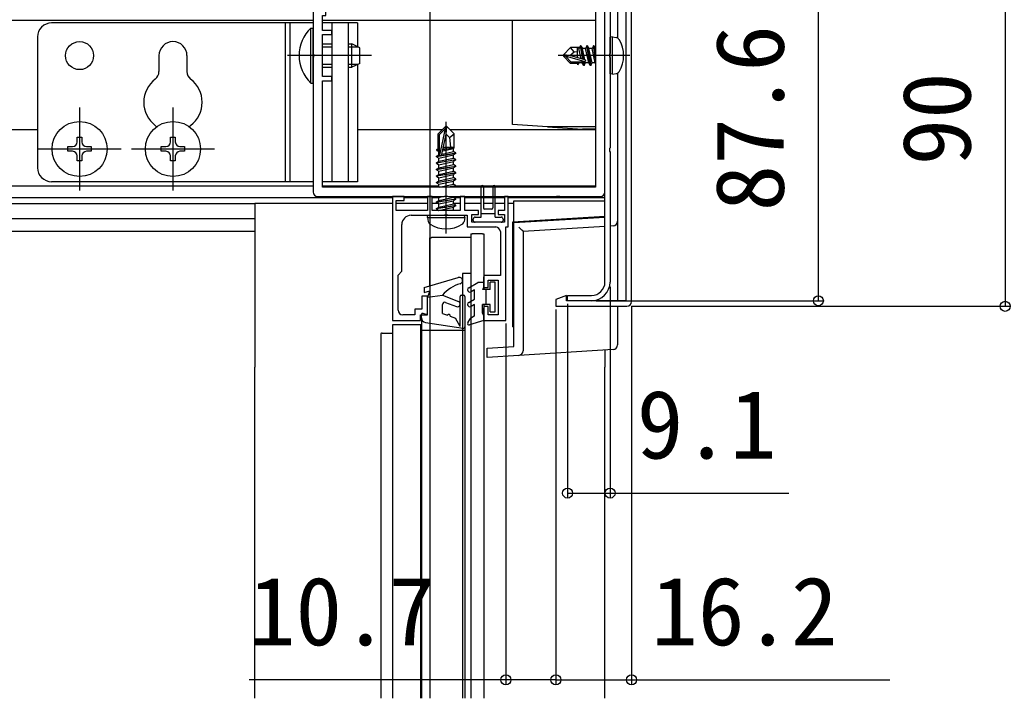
# Model space of a CAD drawing. Units: millimetres, scale not verified. Extents: x -875 to 875, y -1304 to 1297.
# Drawn here: x 284.7 to 496.8, y 651.9 to 797.2 of the extents above; entities that cross this region are included whole.
import ezdxf
from ezdxf.enums import TextEntityAlignment as Align

# ---------------------------------------------------------------- set-up
doc = ezdxf.new("R2010")
doc.units = ezdxf.units.MM
doc.header["$LTSCALE"] = 8
for name, color, linetype in [('0-2_YKK_11', 7, 'Continuous'), ('0-4_YKK_12', 2, 'Continuous'), ('0-5_YKK_13', 4, 'Continuous'), ('0-6_YKK_D', 6, 'Continuous')]:
    doc.layers.add(name, color=color, linetype=linetype)
doc.styles.add('ＭＳ ゴシック', font='')
doc.styles.get('ＭＳ ゴシック').set_extended_font_data('MS Gothic')

msp = doc.modelspace()

# ---------------------------------------------------------------- linework, layer by layer
at = {"layer": '0-2_YKK_11'}
for p, q in [((415.7, 736.8), (415.7, 824.8)), ((410, 760.295), (410, 813.795)), ((408, 799.095), (408, 761.295))]:
    msp.add_line(p, q, dxfattribs=at)
for points in [[(414.7, 825.8), (399.5, 825.8), (399.5, 820.8), (400.5, 820.8), (400.5, 824.6), (405.2, 824.6), (406, 823.8), (413, 823.8), (413.8, 824.6), (414.5, 824.6), (414.5, 737), (401.8, 737), (401.8, 738.128), (399.5, 737.291), (399.5, 735.8), (414.7, 735.8)], [(410, 741), (410, 814.8), (401.05, 814.8)], [(413.95, 814.8), (411.1, 814.8), (411.1, 789.958), (410.98, 789.775), (410.98, 789.225), (411.1, 789.042), (411.1, 769.758), (410.98, 769.575), (410.98, 769.025), (411.1, 768.842), (411.1, 741)], [(352.875, 801.819), (352.684, 801.295), (350.5, 801.295), (350.5, 802.395), (349.866, 802.395), (349, 801.895), (349, 799.295), (347.5, 799.295), (347.5, 789.953), (347.62, 789.77), (347.62, 789.22), (347.5, 789.036), (347.5, 760.295)], [(408, 761.295), (349.5, 761.295), (349.5, 784.095), (351.5, 784.095), (351.5, 784.995), (349.5, 784.995), (349.5, 793.995), (351.5, 793.995), (351.5, 794.895), (349.5, 794.895), (349.5, 798.095), (350.2, 798.095), (350.2, 800.095), (407, 800.095)], [(348.5, 759.295), (375.541, 759.295), (375.725, 759.415), (376.275, 759.415), (376.458, 759.295), (399.541, 759.295), (399.725, 759.415), (400.275, 759.415), (400.458, 759.295), (409, 759.295)], [(364.5, 759.295), (364.5, 732.795), (370.5, 732.795), (370.5, 733.995), (372, 733.995), (372, 737.995), (370.8, 737.995), (370.8, 735.195), (369.3, 735.195), (369.3, 733.995), (366.7, 733.995)], [(387.6, 751.795), (387.6, 742.395), (384.1, 742.395), (384.1, 739.795), (385, 739.795), (385, 741.395), (387.1, 741.395), (387.1, 733.995), (385, 733.995), (385, 735.795), (384.1, 735.795), (384.1, 732.795), (388.8, 732.795), (388.8, 752.795), (389.3, 752.795), (389.3, 759.295), (388.5, 759.295), (388.5, 756.295), (387.1, 756.295), (387.1, 755.495), (388.5, 755.495), (388.5, 753.795), (381.5, 753.795), (381.5, 755.495), (382.9, 755.495), (382.9, 756.295), (380, 756.295), (380, 759.295), (379, 759.295), (379, 756.295), (373, 756.295), (373, 759.295), (372, 759.295), (372, 756.295), (365.3, 756.295), (365.3, 758.495), (367, 758.495), (367, 759.295), (364.5, 759.295)], [(368.5, 755.295), (375.541, 755.295), (375.725, 755.415), (376.275, 755.415), (376.458, 755.295), (380.5, 755.295), (380.5, 752.795), (386.6, 752.795)], [(365.7, 734.995), (365.7, 742.495), (366.5, 743.295), (366.5, 753.295)], [(407.1, 737), (402, 737), (402, 738.1), (407.1, 738.1)]]:
    msp.add_lwpolyline(points, dxfattribs=at)
for centre, radius, start, end in [((348.5, 760.295), 1, 180.00001, 269.99999), ((409, 760.295), 1, 270.00001, 359.99999), ((368.5, 753.295), 2, 90.00001, 179.99999), ((386.6, 751.795), 1, 0.00001, 89.99999), ((407.1, 741), 4, 270.00001, 359.99999), ((407.1, 741), 2.9, 270.00001, 359.99999), ((414.7, 736.8), 1, 270.00001, 359.99999), ((366.7, 734.995), 1, 180.00001, 269.99999)]:
    msp.add_arc(centre, radius, start, end, dxfattribs=at)
at = {"layer": '0-4_YKK_12'}
for p, q in [((372.5, 817.295), (372.5, 651.869)), ((120, 797.095), (347.5, 797.095)), ((349.5, 797.095), (408, 797.095)), ((360, 789.495), (342.025, 789.495)), ((415.3, 789.5), (400, 789.5)), ((297.5, 778.395), (297.5, 760.595)), ((317.5, 778.395), (317.5, 760.595)), ((376, 751.395), (376, 775.295)), ((120, 773.695), (288.5, 773.695)), ((357, 773.695), (375.25, 773.695)), ((376.75, 773.695), (408, 773.695)), ((288.6, 769.495), (306.4, 769.495)), ((308.6, 769.495), (326.4, 769.495)), ((120, 761.595), (347.5, 761.595)), ((349.5, 761.595), (374.45, 761.595)), ((378.1, 761.595), (408, 761.595)), ((120, 759.095), (364.517, 759.095)), ((120, 757.795), (335, 757.795)), ((364.5, 757.813), (335, 757.813)), ((335, 757.813), (335, 722.795)), ((372, 757.813), (365.3, 757.813)), ((366.982, 759.095), (372.017, 759.095)), ((372.982, 759.095), (374.45, 759.095)), ((374.45, 757.813), (373, 757.813)), ((377.667, 759.095), (379.017, 759.095)), ((379, 757.813), (377.698, 757.813)), ((379.982, 759.095), (388.517, 759.095)), ((383.5, 757.813), (380, 757.813)), ((386, 757.813), (384, 757.813)), ((388.5, 757.813), (386.5, 757.813)), ((389.282, 759.095), (410, 759.095)), ((390.5, 757.813), (389.3, 757.813)), ((120, 754.597), (335, 754.597)), ((120, 751.874), (335, 751.874)), ((381.3, 751.295), (381.3, 740.029)), ((383.8, 751.295), (381.6, 751.295)), ((384.1, 751.295), (384.1, 742.095)), ((372.5, 740.152), (372.5, 750.461)), ((381.3, 750.513), (372.958, 750.513)), ((384.1, 740.095), (384.1, 742.095)), ((381.3, 738.878), (381.3, 736.887)), ((384.1, 740.095), (384.1, 739.395)), ((384.1, 736.195), (384.1, 735.495)), ((381.3, 735.736), (381.3, 733.217)), ((384.1, 733.095), (384.1, 735.495)), ((364.5, 731.843), (364.5, 722.795)), ((370.2, 731.843), (364.8, 731.843)), ((370.5, 731.843), (370.5, 722.795)), ((381.3, 731.907), (381.3, 722.795)), ((384.1, 733.095), (384.1, 722.795)), ((362, 729.966), (362, 722.795)), ((362.3, 730.018), (364.5, 730.018)), ((410, 726.411), (410, 722.795)), ((335, 651.869), (335, 722.795)), ((362, 722.795), (362, 651.869)), ((364.5, 722.795), (364.5, 651.869)), ((370.5, 722.795), (370.5, 651.869)), ((381.3, 722.795), (381.3, 651.869)), ((384.1, 722.795), (384.1, 651.869)), ((410, 651.869), (410, 722.795))]:
    msp.add_line(p, q, dxfattribs=at)
for points in [[(381.3, 751.295), (381.305, 751.295), (381.322, 751.295), (381.35, 751.295), (381.387, 751.295), (381.433, 751.295), (381.485, 751.295), (381.541, 751.295), (381.6, 751.295)], [(383.8, 751.295), (383.858, 751.295), (383.914, 751.295), (383.966, 751.295), (384.012, 751.295), (384.049, 751.295), (384.077, 751.295), (384.094, 751.295), (384.1, 751.295)], [(364.8, 731.843), (364.741, 731.843), (364.685, 731.843), (364.633, 731.843), (364.587, 731.843), (364.55, 731.843), (364.522, 731.843), (364.505, 731.843), (364.5, 731.843)], [(370.5, 731.843), (370.494, 731.843), (370.477, 731.843), (370.449, 731.843), (370.412, 731.843), (370.366, 731.843), (370.314, 731.843), (370.258, 731.843), (370.2, 731.843)], [(370.7, 731.843), (370.697, 731.843), (370.65, 731.843), (370.607, 731.843), (370.57, 731.843), (370.54, 731.843), (370.518, 731.843), (370.504, 731.843), (370.5, 731.843)]]:
    msp.add_lwpolyline(points, dxfattribs=at)
for centre, radius, start, end in [((372.535, 751.372), 0.912, 267.75739, 285.21365), ((372.934, 749.906), 0.608, 87.75738, 105.21355), ((362.227, 729.547), 0.477, 81.22057, 118.48155)]:
    msp.add_arc(centre, radius, start, end, dxfattribs=at)
at = {"layer": '0-5_YKK_13'}
for p, q in [((410, 755.111), (410, 814.5)), ((412.7, 814.8), (412.7, 793.249)), ((347.5, 796.495), (291.5, 796.495)), ((341.5, 796.495), (341.5, 762.495)), ((342.5, 796.495), (342.5, 762.495)), ((347.5, 783.595), (347.5, 795.395)), ((357, 796.495), (349.5, 796.495)), ((351.5, 796.495), (351.5, 762.495)), ((355, 796.495), (355, 762.495)), ((357, 796.495), (357, 791.43)), ((390.2, 775.012), (390.2, 797.095)), ((288.5, 793.495), (288.5, 765.495)), ((411.6, 793.5), (411.1, 793.412)), ((411.1, 785.588), (411.1, 793.412)), ((411.6, 793.5), (412.402, 793.359)), ((411.6, 785.5), (411.6, 793.5)), ((349.5, 791.995), (351.5, 791.995)), ((349.5, 791.34), (351.5, 791.34)), ((355, 791.995), (355.8, 791.995)), ((355, 791.34), (357.19, 791.34)), ((357.5, 791.195), (355.8, 791.995)), ((357.5, 787.795), (357.5, 791.195)), ((401.1, 789.65), (402.65, 791.2)), ((404.519, 791.2), (402.65, 791.2)), ((403.381, 790.328), (402.65, 791.2)), ((404.1, 789.044), (404.1, 791.2)), ((404.75, 791.6), (404.432, 791.05)), ((404.938, 788.807), (404.432, 791.05)), ((405.229, 788.725), (404.75, 791.6)), ((404.85, 791.6), (404.75, 791.6)), ((404.85, 791.6), (405.334, 788.696)), ((404.85, 791.6), (405.167, 791.05)), ((405.832, 791.05), (405.167, 791.05)), ((405.724, 788.586), (405.167, 791.05)), ((406.15, 791.6), (405.832, 791.05)), ((406.85, 787.4), (406.15, 791.6)), ((406.25, 791.6), (406.15, 791.6)), ((406.25, 791.6), (406.95, 787.4)), ((406.25, 791.6), (406.567, 791.05)), ((407.232, 791.05), (406.567, 791.05)), ((407.267, 787.95), (406.567, 791.05)), ((407.55, 791.6), (407.232, 791.05)), ((408, 788.9), (407.55, 791.6)), ((407.65, 791.6), (407.55, 791.6)), ((407.65, 791.6), (408, 789.5)), ((407.65, 791.6), (407.967, 791.05)), ((408, 790.906), (407.967, 791.05)), ((408, 791.05), (407.967, 791.05)), ((314.5, 789.495), (314.5, 786.057)), ((320.5, 789.495), (320.5, 786.057)), ((401.1, 789.65), (401.1, 789.35)), ((402.471, 789.5), (401.1, 789.65)), ((402.471, 789.5), (401.1, 789.5)), ((401.524, 789.35), (401.1, 789.35)), ((401.1, 789.35), (402.65, 787.8)), ((402.774, 788.1), (401.524, 789.35)), ((405.799, 788.149), (401.524, 789.35)), ((405.713, 788.589), (402.471, 789.5)), ((404.228, 789.008), (404.1, 789.578)), ((349.5, 787.649), (351.5, 787.649)), ((349.5, 786.995), (351.5, 786.995)), ((355, 787.649), (357.19, 787.649)), ((357.5, 787.795), (355.8, 786.995)), ((357, 787.559), (357, 762.495)), ((402.65, 787.8), (402.774, 788.1)), ((404.1, 787.8), (402.65, 787.8)), ((405.651, 788.1), (402.774, 788.1)), ((404.1, 787.8), (404.1, 788.1)), ((404.207, 787.5), (404.1, 787.8)), ((405.132, 787.95), (404.467, 787.95)), ((405.45, 787.4), (405.333, 788.1)), ((405.433, 788.1), (405.55, 787.4)), ((405.55, 787.4), (405.45, 787.4)), ((405.55, 787.4), (405.867, 787.95)), ((405.867, 787.95), (405.819, 788.165)), ((406.532, 787.95), (405.867, 787.95)), ((406.95, 787.4), (406.85, 787.4)), ((406.95, 787.4), (407.267, 787.95)), ((407.932, 787.95), (407.267, 787.95)), ((411.6, 785.5), (411.1, 785.588)), ((411.6, 785.5), (412.402, 785.641)), ((412.7, 785.751), (412.7, 754.017)), ((346.991, 783.595), (347.5, 783.595)), ((375.85, 774.295), (374.3, 772.745)), ((376.15, 774.295), (375.85, 774.295)), ((375.85, 773.87), (375.85, 774.295)), ((376, 772.673), (376, 774.295)), ((376, 772.673), (376.15, 774.295)), ((376.15, 774.295), (377.7, 772.745)), ((374.3, 769.576), (374.3, 772.745)), ((374.6, 772.62), (375.85, 773.87)), ((374.6, 768.343), (374.6, 772.62)), ((374.668, 768.172), (375.85, 773.87)), ((375.09, 768.288), (376, 772.673)), ((376.742, 771.941), (377.7, 772.745)), ((377.7, 769.714), (377.7, 772.745)), ((408, 773.711), (405.2, 773.711)), ((374.3, 769.895), (374.6, 769.895)), ((375.377, 769.67), (376.533, 769.895)), ((375.423, 769.895), (377.7, 769.895)), ((296, 768.995), (295, 768.995)), ((316, 768.995), (315, 768.995)), ((378.1, 768.545), (373.9, 767.845)), ((373.9, 767.945), (374.814, 768.097)), ((373.9, 767.845), (373.9, 767.945)), ((373.9, 767.845), (374.45, 767.527)), ((374, 769.402), (374.3, 769.576)), ((374, 769.402), (374.6, 769.519)), ((374, 769.187), (374, 769.402)), ((374, 769.187), (374.6, 769.286)), ((374, 769.187), (374.45, 768.927)), ((374.45, 768.927), (374.603, 768.962)), ((374.45, 768.262), (374.45, 768.927)), ((374.45, 767.527), (377.55, 768.227)), ((374.96, 768.121), (378.1, 768.645)), ((375.116, 768.413), (377.55, 768.962)), ((375.261, 769.11), (377.55, 769.627)), ((375.322, 769.405), (377.7, 769.796)), ((377.7, 769.714), (377.55, 769.627)), ((377.55, 768.962), (377.55, 769.627)), ((378.1, 768.645), (377.55, 768.962)), ((378.1, 768.545), (377.55, 768.227)), ((377.55, 767.562), (377.55, 768.227)), ((378.1, 768.545), (378.1, 768.645)), ((373.9, 766.545), (378.1, 767.245)), ((378.1, 767.145), (373.9, 766.445)), ((373.9, 766.445), (373.9, 766.545)), ((373.9, 766.445), (374.45, 766.127)), ((373.9, 765.145), (378.1, 765.845)), ((378.1, 765.745), (373.9, 765.045)), ((374.45, 766.862), (374.45, 767.527)), ((374.45, 766.127), (377.55, 766.827)), ((374.45, 765.462), (374.45, 766.127)), ((378.1, 767.245), (377.55, 767.562)), ((378.1, 767.145), (377.55, 766.827)), ((377.55, 766.162), (377.55, 766.827)), ((378.1, 765.845), (377.55, 766.162)), ((378.1, 765.745), (377.55, 765.427)), ((378.1, 767.145), (378.1, 767.245)), ((378.1, 765.745), (378.1, 765.845)), ((373.9, 765.045), (373.9, 765.145)), ((373.9, 765.045), (374.45, 764.727)), ((373.9, 763.745), (378.1, 764.445)), ((378.1, 764.345), (373.9, 763.645)), ((373.9, 763.645), (373.9, 763.745)), ((373.9, 763.645), (374.45, 763.327)), ((374.45, 764.727), (377.55, 765.427)), ((374.45, 764.062), (374.45, 764.727)), ((374.45, 763.327), (377.55, 764.027)), ((377.55, 764.762), (377.55, 765.427)), ((378.1, 764.445), (377.55, 764.762)), ((378.1, 764.345), (377.55, 764.027)), ((377.55, 763.362), (377.55, 764.027)), ((378.1, 764.345), (378.1, 764.445)), ((347.5, 762.495), (291.5, 762.495)), ((357, 762.495), (349.5, 762.495)), ((373.9, 762.345), (378.1, 763.045)), ((378.1, 762.945), (373.9, 762.245)), ((373.9, 762.245), (373.9, 762.345)), ((373.9, 762.245), (374.45, 761.927)), ((374.45, 762.662), (374.45, 763.327)), ((374.45, 761.927), (377.55, 762.627)), ((374.45, 761.295), (374.45, 761.927)), ((374.593, 761.295), (377.55, 761.962)), ((376, 761.295), (378.1, 761.645)), ((378.1, 761.545), (376.6, 761.295)), ((378.1, 763.045), (377.55, 763.362)), ((378.1, 762.945), (377.55, 762.627)), ((377.55, 761.962), (377.55, 762.627)), ((378.1, 761.645), (377.55, 761.962)), ((378.1, 761.545), (377.667, 761.295)), ((378.1, 762.945), (378.1, 763.045)), ((378.1, 761.545), (378.1, 761.645)), ((383.5, 754.895), (383.5, 761.445)), ((384, 761.445), (384, 756.895)), ((386, 761.445), (386, 756.895)), ((386.5, 754.895), (386.5, 761.445)), ((377.55, 759.162), (377.55, 759.295)), ((373.9, 758.145), (378.1, 758.845)), ((378.1, 758.745), (373.9, 758.045)), ((373.9, 758.045), (373.9, 758.145)), ((373.9, 758.045), (374.45, 757.727)), ((373.9, 756.745), (378.1, 757.445)), ((378.1, 757.345), (373.9, 756.645)), ((374.45, 758.462), (374.45, 759.127)), ((374.45, 757.727), (377.55, 758.427)), ((374.45, 757.062), (377.55, 757.762)), ((374.45, 757.062), (374.45, 757.727)), ((378.1, 758.845), (377.55, 759.162)), ((378.1, 758.745), (377.55, 758.427)), ((377.55, 757.762), (377.55, 758.427)), ((378.1, 757.445), (377.55, 757.762)), ((378.1, 757.345), (377.55, 757.027)), ((378.1, 758.745), (378.1, 758.845)), ((378.1, 757.345), (378.1, 757.445)), ((390.5, 758.411), (410, 758.411)), ((390.5, 758.111), (390.5, 758.411)), ((390.5, 753.918), (390.5, 758.111)), ((372, 754.795), (372.088, 755.295)), ((372.088, 755.295), (379.911, 755.295)), ((373.9, 756.745), (374.45, 757.062)), ((373.9, 756.645), (373.9, 756.745)), ((373.9, 756.645), (374.45, 756.327)), ((374.45, 756.327), (377.55, 757.027)), ((374.45, 756.295), (374.45, 756.327)), ((377.55, 756.362), (377.325, 756.295)), ((377.55, 756.362), (377.55, 757.027)), ((377.667, 756.295), (377.55, 756.362)), ((380, 754.795), (379.911, 755.295)), ((386.5, 755.595), (383.5, 755.595)), ((385.7, 756.595), (384.3, 756.595)), ((390.3, 753.906), (410, 755.111)), ((372, 754.795), (372.141, 753.992)), ((372, 754.795), (380, 754.795)), ((380, 754.795), (379.858, 753.992)), ((381.8, 754.195), (381.8, 754.495)), ((382.2, 754.895), (383.5, 754.895)), ((387.8, 753.795), (382.2, 753.795)), ((386.5, 754.895), (387.8, 754.895)), ((388.2, 754.495), (388.2, 754.195)), ((390.3, 731.411), (390.3, 753.906)), ((390.5, 753.718), (410, 754.911)), ((390.5, 727.218), (390.5, 753.718)), ((410, 752.911), (392.5, 751.841)), ((411.761, 753.019), (411.1, 752.978)), ((412.7, 754.017), (412.7, 737)), ((392.5, 751.842), (392.5, 726.281)), ((379.5, 742.795), (379.5, 651.869)), ((381.3, 742.795), (379.5, 742.795)), ((381.3, 742.795), (381.3, 651.869)), ((371.3, 739.795), (378.6, 741.966)), ((380.85, 739.769), (382.8, 740.895)), ((384.1, 740.895), (382.8, 740.895)), ((384.1, 739.914), (384.1, 740.895)), ((386.5, 740.995), (385.4, 740.995)), ((385.4, 739.395), (385.4, 740.995)), ((386.5, 734.595), (386.5, 740.995)), ((371.3, 739.795), (371.3, 738.795)), ((372, 737.794), (375.2, 738.195)), ((375.2, 738.195), (378.62, 736.853)), ((379.301, 738.195), (379.701, 738.195)), ((382.1, 739.336), (381.35, 738.903)), ((382.1, 737.349), (382.1, 739.336)), ((384.1, 739.914), (383.8, 739.395)), ((385.4, 739.395), (383.8, 739.395)), ((384.6, 736.195), (384.6, 739.395)), ((372, 733.995), (372, 737.794)), ((375.2, 734.295), (375.2, 736.172)), ((375.882, 736.638), (378.182, 735.736)), ((379.001, 731.504), (379.001, 737.895)), ((380.001, 737.895), (380.001, 731.395)), ((380.85, 736.628), (382.1, 737.349)), ((382.1, 736.195), (381.35, 735.762)), ((382.1, 733.795), (382.1, 736.195)), ((383.8, 734.314), (383.8, 736.195)), ((385.4, 736.195), (383.8, 736.195)), ((385.4, 734.595), (385.4, 736.195)), ((370.7, 733.351), (370.7, 733.995)), ((372, 733.995), (371.09, 734.281)), ((375.2, 734.295), (376.317, 733.891)), ((382.1, 733.795), (381.131, 733.095)), ((384.1, 733.795), (383.8, 734.314)), ((384.1, 732.795), (384.1, 733.795)), ((385.4, 734.595), (386.5, 734.595)), ((412.7, 735.8), (412.7, 727.517)), ((370.7, 733.351), (370.7, 651.869)), ((371.546, 732.363), (379.655, 731.098)), ((376.882, 733.687), (377.967, 733.295)), ((379.001, 731.504), (377.967, 733.295)), ((380.64, 732.245), (381.131, 733.095)), ((384.1, 732.795), (380.99, 731.809)), ((380.001, 730.595), (370.7, 730.595)), ((380.001, 731.395), (380.001, 651.869)), ((390.3, 731.411), (390.5, 731.411)), ((384.8, 726.87), (390.5, 727.218)), ((384.8, 725.868), (384.8, 726.87)), ((411.761, 726.519), (391.561, 725.283))]:
    msp.add_line(p, q, dxfattribs=at)
for points in [[(346.991, 783.595), (346.991, 795.395), (347.5, 795.395)], [(355, 786.995), (355.8, 786.995), (355.8, 791.995)], [(406.85, 787.4), (406.532, 787.95), (405.832, 791.05)], [(408, 787.833), (407.932, 787.95), (407.232, 791.05)], [(402.471, 789.5), (403.381, 790.328), (404.1, 790.4)], [(404.207, 787.5), (404.467, 787.95), (404.433, 788.1)], [(405.45, 787.4), (405.132, 787.95), (405.098, 788.1)], [(397.7, 774.211), (390.2, 774.711), (390.2, 775.012)], [(408, 774.211), (397.7, 774.211), (405.2, 773.711)], [(297, 770.995), (297, 771.995), (298, 771.995), (298, 770.995)], [(317, 770.995), (317, 771.995), (318, 771.995), (318, 770.995)], [(376, 772.673), (376.742, 771.941), (376.9, 769.895)], [(295, 768.995), (295, 769.995), (296, 769.995)], [(299, 769.995), (300, 769.995), (300, 768.995), (299, 768.995)], [(315, 768.995), (315, 769.995), (316, 769.995)], [(319, 769.995), (320, 769.995), (320, 768.995), (319, 768.995)], [(298, 767.995), (298, 766.995), (297, 766.995), (297, 767.995)], [(318, 767.995), (318, 766.995), (317, 766.995), (317, 767.995)], [(373.9, 767.945), (374.45, 768.262), (374.6, 768.296)], [(373.9, 766.545), (374.45, 766.862), (377.55, 767.562)], [(373.9, 765.145), (374.45, 765.462), (377.55, 766.162)], [(373.9, 763.745), (374.45, 764.062), (377.55, 764.762)], [(373.9, 762.345), (374.45, 762.662), (377.55, 763.362)], [(374.159, 759.295), (374.45, 759.127), (375.192, 759.295)], [(373.9, 758.145), (374.45, 758.462), (377.55, 759.162)], [(371.3, 738.795), (372.5, 739.094), (372, 737.794)], [(391.561, 725.283), (384.8, 724.87), (384.8, 725.868)]]:
    msp.add_lwpolyline(points, dxfattribs=at)
for centre, radius in [((297.5, 789.495), 3), ((297.5, 769.495), 5.9), ((317.5, 769.495), 5.9)]:
    msp.add_circle(centre, radius, dxfattribs=at)
for centre, radius, start, end in [((291.5, 793.495), 3, 90, 180), ((352.732, 789.495), 8.232, 134.2189, 225.7811), ((412.246, 792.472), 0.9, 32.05588, 80), ((317.5, 789.495), 3, 0, 180), ((407.5, 789.5), 6.5, 327.94412, 32.05588), ((405.651, 788.348), 0.248, 270, 75.52934), ((312.5, 786.057), 2, 307.3052, 0), ((322.5, 786.057), 2, 180, 232.6948), ((412.246, 786.528), 0.9, 280, 327.94412), ((317.5, 779.495), 6.25, 127.3052, 232.6948), ((317.5, 779.495), 6.25, 307.3052, 52.6948), ((312.5, 772.932), 2, 41.15635, 52.6948), ((322.5, 772.932), 2, 127.3052, 138.84365), ((296, 770.995), 1, 270, 0), ((299, 770.995), 1, 180, 270), ((316, 770.995), 1, 270, 360), ((319, 770.995), 1, 180, 270), ((296, 767.995), 1, 0, 90), ((299, 767.995), 1, 90, 180), ((316, 767.995), 1, 360, 90), ((319, 767.995), 1, 90, 180), ((374.848, 768.343), 0.248, 180, 347.19096), ((291.5, 765.495), 3, 180, 270), ((383.75, 761.445), 0.25, 360, 180), ((386.25, 761.445), 0.25, 360, 180), ((384.3, 756.895), 0.3, 180, 270), ((385.7, 756.895), 0.3, 270, 360), ((373.027, 754.148), 0.9, 190, 237.94412), ((376, 758.895), 6.5, 237.94412, 302.05588), ((378.972, 754.148), 0.9, 302.05588, 350), ((382.2, 754.495), 0.4, 90, 180), ((382.2, 754.195), 0.4, 180, 270), ((387.8, 754.495), 0.4, 360, 90), ((387.8, 754.195), 0.4, 270, 360), ((411.7, 754.017), 1, 273.5, 360), ((381.234, 732.942), 8, 106.24741, 138.96135), ((378.8, 741.295), 0.7, 286.24741, 106.56104), ((379.301, 737.895), 0.3, 90, 180), ((379.701, 737.895), 0.3, 0, 90), ((381.1, 739.336), 0.5, 119.99999, 299.99999), ((375.7, 736.172), 0.5, 68.58523, 180), ((378.401, 736.295), 0.6, 248.58523, 68.58523), ((381.1, 736.195), 0.5, 119.99999, 299.99999), ((371, 733.995), 0.3, 72.5424, 180), ((376.6, 733.789), 0.3, 340.132, 160.132), ((371.7, 733.351), 1, 180, 261.13685), ((380.9, 732.095), 0.3, 149.99576, 287.58989), ((379.701, 731.395), 0.3, 261.13685, 0), ((411.7, 727.517), 1, 273.5, 360), ((391.5, 726.281), 1, 273.5, 360)]:
    msp.add_arc(centre, radius, start, end, dxfattribs=at)
msp.add_ellipse((391.5, 752.781), major_axis=(-1, 0.94), ratio=0.030496, start_param=3.1702724, end_param=4.6799823, dxfattribs=at)
at = {"layer": '0-6_YKK_D'}
for p, q in [((495.7, 825.8), (495.7, 735.8)), ((455.7, 737), (455.7, 824.6)), ((411.1, 740), (411.1, 694.8)), ((402, 736.3), (402, 694.8)), ((408.129, 737), (456.7, 737)), ((399.5, 735.1), (399.5, 654.8)), ((399.5, 735.1), (399.5, 654.8)), ((415.7, 735.8), (496.7, 735.8)), ((415.7, 735.8), (415.7, 654.8)), ((388.8, 732.095), (388.8, 654.8))]:
    msp.add_line(p, q, dxfattribs=at)
for points in [[(402, 695.8), (411.1, 695.8), (449.354, 695.8)], [(399.5, 655.8), (388.8, 655.8), (333.841, 655.8)], [(399.5, 655.8), (415.7, 655.8), (471, 655.8)]]:
    msp.add_lwpolyline(points, dxfattribs=at)
for centre in [(455.7, 737), (495.7, 735.8), (402, 695.8), (411.1, 695.8), (388.8, 655.8), (399.5, 655.8), (399.5, 655.8), (415.7, 655.8)]:
    msp.add_circle(centre, 1.075, dxfattribs=at)

# ---------------------------------------------------------------- texts
at = {"layer": '0-6_YKK_D', "style": 'ＭＳ ゴシック'}
for s, p in [('87.6', (452.7, 756.141)), ('90', (492.7, 765.97))]:
    msp.add_text(s, height=14.66, rotation=90, dxfattribs=at).set_placement(p, align=Align.BOTTOM_LEFT)
for s, p in [('9.1', (416.809, 698.8)), ('10.7', (333.772, 658.8)), ('16.2', (419.931, 658.8))]:
    msp.add_text(s, height=14.66, dxfattribs=at).set_placement(p, align=Align.BOTTOM_LEFT)

doc.saveas('drawing.dxf')
